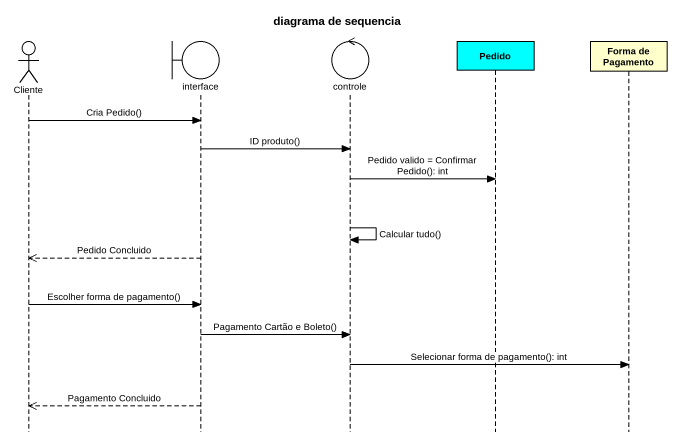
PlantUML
@startuml
title diagrama de sequencia
hide footbox
actor Cliente
boundary "interface" as interface_
control controle
participant Pedido #00FFFF
participant "Forma de Pagamento" as Forma_de_Pagamento

Cliente -> interface_ : Cria Pedido()
interface_ -> controle : ID produto()
controle -> Pedido : Pedido valido = Confirmar Pedido(): int
controle -> controle : Calcular tudo()
interface_ -->> Cliente : Pedido Concluido
Cliente -> interface_ : Escolher forma de pagamento()
interface_ -> controle : Pagamento Cartão e Boleto()
controle -> Forma_de_Pagamento : Selecionar forma de pagamento(): int
interface_ -->> Cliente : Pagamento Concluido
@enduml
